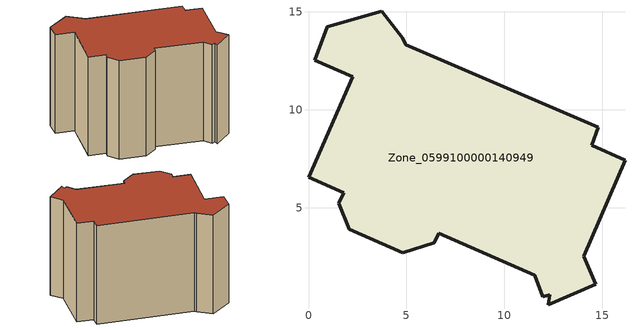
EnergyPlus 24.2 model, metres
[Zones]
Zone_0599100000140949
 floor ground (C_G): 4.97,13.33 14.79,9.12 14.46,8.19 16.16,7.43 14.05,2.52 14.66,1.08 12.23,0.05 12.31,0.56 11.95,0.47 11.55,1.55 6.65,3.69 6.42,3.22 4.8,2.71 2.09,3.91 1.54,5.24 1.81,5.76 0,6.56 2.25,11.69 0.31,12.54 0.97,14.23 3.74,15.03 4.82,13.64 z0
 wall outside (C_F): 14.79,9.12 4.97,13.33 4.82,13.64 3.74,15.03 0.97,14.23 0.31,12.54 2.25,11.69 0,6.56 1.81,5.76 1.54,5.24 2.09,3.91 4.8,2.71 6.42,3.22 6.65,3.69 11.55,1.55 11.95,0.47 12.31,0.56 12.23,0.05 14.66,1.08 14.05,2.52 16.16,7.43 14.46,8.19 14.79,9.12 z0:11.88
 roof outside (C_R): 4.82,13.64 3.74,15.03 0.97,14.23 0.31,12.54 2.25,11.69 0,6.56 1.81,5.76 1.54,5.24 2.09,3.91 4.8,2.71 6.42,3.22 6.65,3.69 11.55,1.55 11.95,0.47 12.31,0.56 12.23,0.05 14.66,1.08 14.05,2.52 16.16,7.43 14.46,8.19 14.79,9.12 4.97,13.33 z11.88
[BUILDING]
Pand.0599100000140949: North Axis=0; Terrain=City; Loads Convergence Tolerance Value=0.04; Temperature Convergence Tolerance Value=0.4; Solar Distribution=FullExterior; Maximum Number of Warmup Days=25; Minimum Number of Warmup Days=1
[Site:Location]
Rotterdam.The.Hague.AP_ZH_NLD Design_Conditions: Latitude=51.96; Longitude=4.45; Time Zone=1; Elevation=-4.5
[SITE:GROUNDTEMPERATURE:BUILDINGSURFACE]
18, 18, 18, 18, 18, 18, 18, 18, 18, 18, 18, 18
[MATERIAL] Thermal Absorptance=0.9; Solar Absorptance=0.7; Visible Absorptance=0.7
Name | Roughness | Thickness | Conductivity | Density | Specific Heat
G.D.1965 | MediumSmooth | 0.15 | 1 | 540 | 1210
F.D.1965 | Rough | 0.3 | 0.857143 | 1920 | 840
R.D.1965 | MediumRough | 0.2 | 0.08 | 1500 | 1000
[CONSTRUCTION]
C_G: G.D.1965
C_F: F.D.1965
C_R: R.D.1965
[ZONE]
Zone_0599100000140949: Type=1; Multiplier=1; Ceiling Height=Autocalculate; Volume=Autocalculate; Floor Area=autocalculate; Part of Total Floor Area=Yes
[ZONEINFILTRATION:DESIGNFLOWRATE]
Infil_Zone_0599100000140949: Zone or ZoneList or Space or SpaceList=Zone_0599100000140949; Schedule=AlwaysOn; Design Flow Rate Calculation Method=Flow/Area; Flow Rate per Floor Area=0.0042; Constant Term Coefficient=1; Temperature Term Coefficient=0; Velocity Term Coefficient=0; Velocity Squared Term Coefficient=0
[HVACTEMPLATE:ZONE:IDEALLOADSAIRSYSTEM]
Zone_0599100000140949: Maximum Heating Supply Air Temperature=50; Minimum Cooling Supply Air Temperature=13; Maximum Heating Supply Air Humidity Ratio=0.0156; Minimum Cooling Supply Air Humidity Ratio=0.0077; Heating Limit=NoLimit; Cooling Limit=NoLimit; Dehumidification Control Type=ConstantSensibleHeatRatio; Cooling Sensible Heat Ratio=0.7; Dehumidification Setpoint=60; Humidification Control Type=None; Humidification Setpoint=30; Outdoor Air Method=None; Outdoor Air Flow Rate per Person=0.00944; Outdoor Air Flow Rate per Zone Floor Area=0; Outdoor Air Flow Rate per Zone=0; Demand Controlled Ventilation Type=None; Outdoor Air Economizer Type=NoEconomizer; Heat Recovery Type=None; Sensible Heat Recovery Effectiveness=0.7; Latent Heat Recovery Effectiveness=0.65
[ZONECONTROL:THERMOSTAT]
ThermostatControl_Zone_0599100000140949: Zone or ZoneList=Zone_0599100000140949; Control Type Schedule=DualSetpointControlType; Control 1=Thermostat_Zone_0599100000140949; Temperature Difference Between Cutout And Setpoint=0
[THERMOSTATSETPOINT:DUALSETPOINT]
Thermostat_Zone_0599100000140949: Heating Setpoint Temperature Schedule=HeatingSetpoint_Zone_0599100000140949; Cooling Setpoint Temperature Schedule=CoolingSetpoint_Zone_0599100000140949
[SCHEDULE:COMPACT]
HeatingSetpoint_Zone_0599100000140949: Through: 12/31, For: AllDays, Until: 24:00, 21
CoolingSetpoint_Zone_0599100000140949: Through: 12/31, For: AllDays, Until: 24:00, 24
DualSetpointControlType: Through: 12/31, For: AllDays, Until: 24:00, 4
AlwaysOn: Through: 12/31, For: AllDays, Until: 24:00, 1
